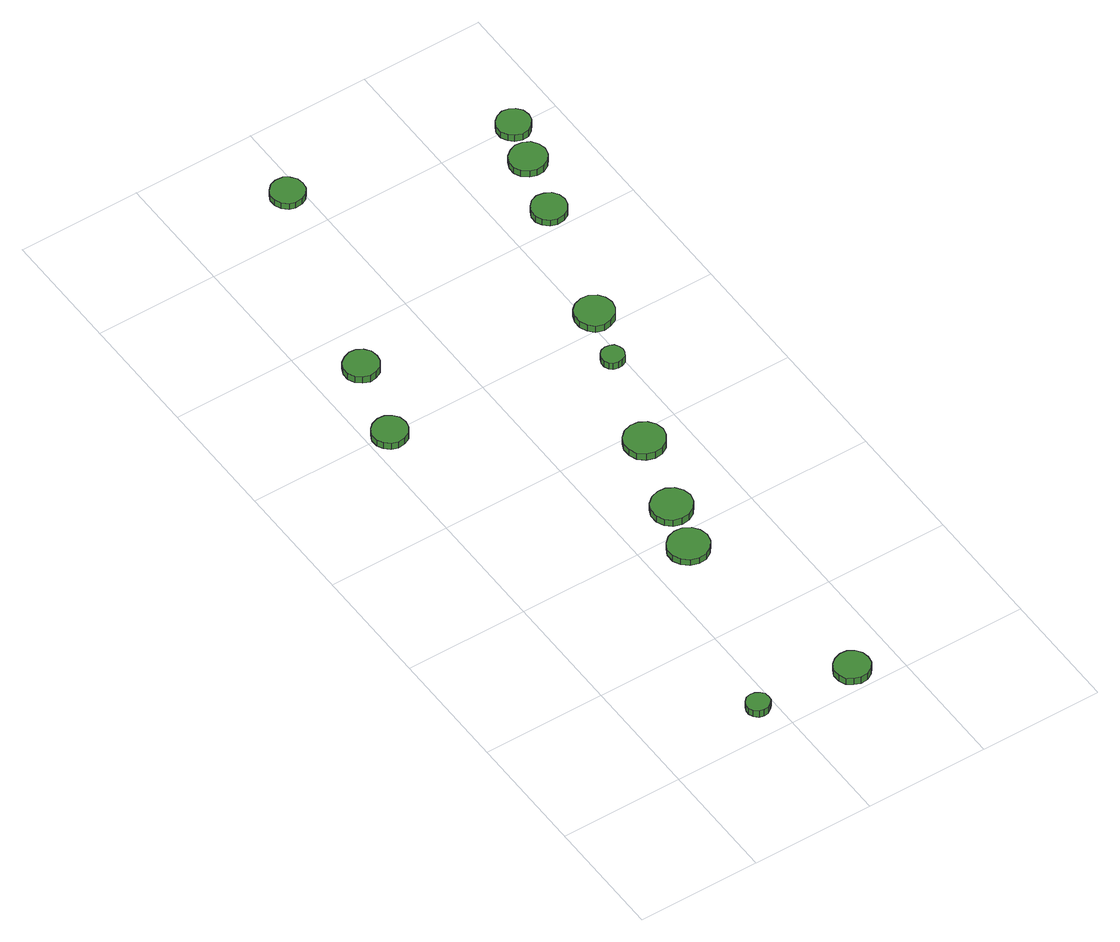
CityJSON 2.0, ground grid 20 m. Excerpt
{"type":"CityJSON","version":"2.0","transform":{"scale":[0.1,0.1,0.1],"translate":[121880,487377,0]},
"CityObjects":{
"tree1":{"type":"SolitaryVegetationObject","attributes":{"function":"something"},"geometry":[{"type":"MultiSurface","lod":"1","boundaries":[[[0,1,2,3,4,5,6,7,8,9,10,11,12,13,14]],[[15,16,17,18,19,20,21,22,23,24,25,26,27,28,29]],[[0,29,28,1]],[[1,28,27,2]],[[2,27,26,3]],[[3,26,25,4]],[[4,25,24,5]],[[5,24,23,6]],[[6,23,22,7]],[[7,22,21,8]],[[8,21,20,9]],[[9,20,19,10]],[[10,19,18,11]],[[11,18,17,12]],[[12,17,16,13]],[[13,16,15,14]],[[14,15,29,0]]]}]},
"tree2":{"type":"SolitaryVegetationObject","attributes":{"function":"something"},"geometry":[{"type":"MultiSurface","lod":"1","boundaries":[[[30,31,32,33,34,35,36,37,38,39,40,41,42,43,44]],[[45,46,47,48,49,50,51,52,53,54,55,56,57,58,59]],[[30,59,58,31]],[[31,58,57,32]],[[32,57,56,33]],[[33,56,55,34]],[[34,55,54,35]],[[35,54,53,36]],[[36,53,52,37]],[[37,52,51,38]],[[38,51,50,39]],[[39,50,49,40]],[[40,49,48,41]],[[41,48,47,42]],[[42,47,46,43]],[[43,46,45,44]],[[44,45,59,30]]]}]},
"tree3":{"type":"SolitaryVegetationObject","attributes":{"function":"something"},"geometry":[{"type":"MultiSurface","lod":"1","boundaries":[[[60,61,62,63,64,65,66,67,68,69,70,71,72,73,74]],[[75,76,77,78,79,80,81,82,83,84,85,86,87,88,89]],[[60,89,88,61]],[[61,88,87,62]],[[62,87,86,63]],[[63,86,85,64]],[[64,85,84,65]],[[65,84,83,66]],[[66,83,82,67]],[[67,82,81,68]],[[68,81,80,69]],[[69,80,79,70]],[[70,79,78,71]],[[71,78,77,72]],[[72,77,76,73]],[[73,76,75,74]],[[74,75,89,60]]]}]},
"tree4":{"type":"SolitaryVegetationObject","attributes":{"function":"something"},"geometry":[{"type":"MultiSurface","lod":"1","boundaries":[[[90,91,92,93,94,95,96,97,98,99,100,101,102,103,104]],[[105,106,107,108,109,110,111,112,113,114,115,116,117,118,119]],[[90,119,118,91]],[[91,118,117,92]],[[92,117,116,93]],[[93,116,115,94]],[[94,115,114,95]],[[95,114,113,96]],[[96,113,112,97]],[[97,112,111,98]],[[98,111,110,99]],[[99,110,109,100]],[[100,109,108,101]],[[101,108,107,102]],[[102,107,106,103]],[[103,106,105,104]],[[104,105,119,90]]]}]},
"tree5":{"type":"SolitaryVegetationObject","attributes":{"function":"something"},"geometry":[{"type":"MultiSurface","lod":"1","boundaries":[[[120,121,122,123,124,125,126,127,128,129,130,131,132,133,134]],[[135,136,137,138,139,140,141,142,143,144,145,146,147,148,149]],[[120,149,148,121]],[[121,148,147,122]],[[122,147,146,123]],[[123,146,145,124]],[[124,145,144,125]],[[125,144,143,126]],[[126,143,142,127]],[[127,142,141,128]],[[128,141,140,129]],[[129,140,139,130]],[[130,139,138,131]],[[131,138,137,132]],[[132,137,136,133]],[[133,136,135,134]],[[134,135,149,120]]]}]},
"tree6":{"type":"SolitaryVegetationObject","attributes":{"function":"something"},"geometry":[{"type":"MultiSurface","lod":"1","boundaries":[[[150,151,152,153,154,155,156,157,158,159,160,161,162,163,164]],[[165,166,167,168,169,170,171,172,173,174,175,176,177,178,179]],[[150,179,178,151]],[[151,178,177,152]],[[152,177,176,153]],[[153,176,175,154]],[[154,175,174,155]],[[155,174,173,156]],[[156,173,172,157]],[[157,172,171,158]],[[158,171,170,159]],[[159,170,169,160]],[[160,169,168,161]],[[161,168,167,162]],[[162,167,166,163]],[[163,166,165,164]],[[164,165,179,150]]]}]},
"tree7":{"type":"SolitaryVegetationObject","attributes":{"function":"something"},"geometry":[{"type":"MultiSurface","lod":"1","boundaries":[[[180,181,182,183,184,185,186,187,188,189,190,191,192,193,194]],[[195,196,197,198,199,200,201,202,203,204,205,206,207,208,209]],[[180,209,208,181]],[[181,208,207,182]],[[182,207,206,183]],[[183,206,205,184]],[[184,205,204,185]],[[185,204,203,186]],[[186,203,202,187]],[[187,202,201,188]],[[188,201,200,189]],[[189,200,199,190]],[[190,199,198,191]],[[191,198,197,192]],[[192,197,196,193]],[[193,196,195,194]],[[194,195,209,180]]]}]},
"tree8":{"type":"SolitaryVegetationObject","attributes":{"function":"something"},"geometry":[{"type":"MultiSurface","lod":"1","boundaries":[[[210,211,212,213,214,215,216,217,218,219,220,221,222,223,224]],[[225,226,227,228,229,230,231,232,233,234,235,236,237,238,239]],[[210,239,238,211]],[[211,238,237,212]],[[212,237,236,213]],[[213,236,235,214]],[[214,235,234,215]],[[215,234,233,216]],[[216,233,232,217]],[[217,232,231,218]],[[218,231,230,219]],[[219,230,229,220]],[[220,229,228,221]],[[221,228,227,222]],[[222,227,226,223]],[[223,226,225,224]],[[224,225,239,210]]]}]},
"tree9":{"type":"SolitaryVegetationObject","attributes":{"function":"something"},"geometry":[{"type":"MultiSurface","lod":"1","boundaries":[[[240,241,242,243,244,245,246,247,248,249,250,251,252,253,254]],[[255,256,257,258,259,260,261,262,263,264,265,266,267,268,269]],[[240,269,268,241]],[[241,268,267,242]],[[242,267,266,243]],[[243,266,265,244]],[[244,265,264,245]],[[245,264,263,246]],[[246,263,262,247]],[[247,262,261,248]],[[248,261,260,249]],[[249,260,259,250]],[[250,259,258,251]],[[251,258,257,252]],[[252,257,256,253]],[[253,256,255,254]],[[254,255,269,240]]]}]},
"tree10":{"type":"SolitaryVegetationObject","attributes":{"function":"something"},"geometry":[{"type":"MultiSurface","lod":"1","boundaries":[[[270,271,272,273,274,275,276,277,278,279,280,281,282,283,284]],[[285,286,287,288,289,290,291,292,293,294,295,296,297,298,299]],[[270,299,298,271]],[[271,298,297,272]],[[272,297,296,273]],[[273,296,295,274]],[[274,295,294,275]],[[275,294,293,276]],[[276,293,292,277]],[[277,292,291,278]],[[278,291,290,279]],[[279,290,289,280]],[[280,289,288,281]],[[281,288,287,282]],[[282,287,286,283]],[[283,286,285,284]],[[284,285,299,270]]]}]},
"tree11":{"type":"SolitaryVegetationObject","attributes":{"function":"something"},"geometry":[{"type":"MultiSurface","lod":"1","boundaries":[[[300,301,302,303,304,305,306,307,308,309,310,311,312,313,314]],[[315,316,317,318,319,320,321,322,323,324,325,326,327,328,329]],[[300,329,328,301]],[[301,328,327,302]],[[302,327,326,303]],[[303,326,325,304]],[[304,325,324,305]],[[305,324,323,306]],[[306,323,322,307]],[[307,322,321,308]],[[308,321,320,309]],[[309,320,319,310]],[[310,319,318,311]],[[311,318,317,312]],[[312,317,316,313]],[[313,316,315,314]],[[314,315,329,300]]]}]},
"tree12":{"type":"SolitaryVegetationObject","attributes":{"function":"something"},"geometry":[{"type":"MultiSurface","lod":"1","boundaries":[[[330,331,332,333,334,335,336,337,338,339,340,341,342,343,344]],[[345,346,347,348,349,350,351,352,353,354,355,356,357,358,359]],[[330,359,358,331]],[[331,358,357,332]],[[332,357,356,333]],[[333,356,355,334]],[[334,355,354,335]],[[335,354,353,336]],[[336,353,352,337]],[[337,352,351,338]],[[338,351,350,339]],[[339,350,349,340]],[[340,349,348,341]],[[341,348,347,342]],[[342,347,346,343]],[[343,346,345,344]],[[344,345,359,330]]]}]},
"tree13":{"type":"SolitaryVegetationObject","attributes":{"function":"something"},"geometry":[{"type":"MultiSurface","lod":"1","boundaries":[[[360,361,362,363,364,365,366,367,368,369,370,371,372,373,374]],[[375,376,377,378,379,380,381,382,383,384,385,386,387,388,389]],[[360,389,388,361]],[[361,388,387,362]],[[362,387,386,363]],[[363,386,385,364]],[[364,385,384,365]],[[365,384,383,366]],[[366,383,382,367]],[[367,382,381,368]],[[368,381,380,369]],[[369,380,379,370]],[[370,379,378,371]],[[371,378,377,372]],[[372,377,376,373]],[[373,376,375,374]],[[374,375,389,360]]]}]}
},
"vertices":[
[191,47,22],[190,55,22],[185,61,22],[178,65,22],[171,66,22],[163,64,22],[157,58,22],[154,51,22],[154,44,22],[157,37,22],[163,31,22],[171,29,22],[178,30,22],[185,34,22],[190,40,22],[190,40,9],[185,34,9],[178,30,9],[171,29,9],[163,31,9],[157,37,9],[154,44,9],[154,51,9],[157,58,9],[163,64,9],[171,66,9],[178,65,9],[185,61,9],[190,55,9],[191,47,9],
[63,797,16],[61,809,16],[54,818,16],[44,824,16],[32,825,16],[21,821,16],[13,814,16],[8,803,16],[8,791,16],[13,781,16],[21,773,16],[32,769,16],[44,771,16],[54,776,16],[61,786,16],[61,786,3],[54,776,3],[44,771,3],[32,769,3],[21,773,3],[13,781,3],[8,791,3],[8,803,3],[13,814,3],[21,821,3],[32,825,3],[44,824,3],[54,818,3],[61,809,3],[63,797,3],
[355,32,21],[353,43,21],[346,53,21],[336,59,21],[324,60,21],[313,56,21],[304,49,21],[299,38,21],[299,26,21],[304,15,21],[313,8,21],[324,4,21],[336,5,21],[346,11,21],[353,20,21],[353,20,8],[346,11,8],[336,5,8],[324,4,8],[313,8,8],[304,15,8],[299,26,8],[299,38,8],[304,49,8],[313,56,8],[324,60,8],[336,59,8],[346,53,8],[353,43,8],[355,32,8],
[101,927,18],[99,939,18],[92,948,18],[82,954,18],[71,955,18],[60,951,18],[51,944,18],[46,933,18],[46,921,18],[51,911,18],[60,903,18],[71,899,18],[82,901,18],[92,906,18],[99,916,18],[99,916,5],[92,906,5],[82,901,5],[71,899,5],[60,903,5],[51,911,5],[46,921,5],[46,933,5],[51,944,5],[60,951,5],[71,955,5],[82,954,5],[92,948,5],[99,939,5],[101,927,5],
[298,364,20],[295,377,20],[287,388,20],[275,395,20],[262,396,20],[249,392,20],[239,383,20],[233,371,20],[233,357,20],[239,345,20],[249,336,20],[262,332,20],[275,333,20],[287,340,20],[295,351,20],[295,351,8],[287,340,8],[275,333,8],[262,332,8],[249,336,8],[239,345,8],[233,357,8],[233,371,8],[239,383,8],[249,392,8],[262,396,8],[275,395,8],[287,388,8],[295,377,8],[298,364,8],
[323,444,18],[320,457,18],[312,468,18],[300,475,18],[287,476,18],[274,472,18],[264,463,18],[258,451,18],[258,437,18],[264,425,18],[274,416,18],[287,412,18],[300,413,18],[312,420,18],[320,431,18],[320,431,5],[312,420,5],[300,413,5],[287,412,5],[274,416,5],[264,425,5],[258,437,5],[258,451,5],[264,463,5],[274,472,5],[287,476,5],[300,475,5],[312,468,5],[320,457,5],[323,444,5],
[364,575,17],[361,588,17],[353,599,17],[341,606,17],[328,607,17],[315,603,17],[305,594,17],[300,582,17],[300,568,17],[305,556,17],[315,547,17],[328,543,17],[341,544,17],[353,551,17],[361,562,17],[361,562,4],[353,551,4],[341,544,4],[328,543,4],[315,547,4],[305,556,4],[300,568,4],[300,582,4],[305,594,4],[315,603,4],[328,607,4],[341,606,4],[353,599,4],[361,588,4],[364,575,4],
[204,1270,17],[202,1281,17],[195,1290,17],[186,1296,17],[174,1297,17],[164,1294,17],[156,1286,17],[151,1276,17],[151,1265,17],[156,1255,17],[164,1247,17],[174,1244,17],[186,1245,17],[195,1250,17],[202,1259,17],[202,1259,5],[195,1250,5],[186,1245,5],[174,1244,5],[164,1247,5],[156,1255,5],[151,1265,5],[151,1276,5],[156,1286,5],[164,1294,5],[174,1297,5],[186,1296,5],[195,1290,5],[202,1281,5],[204,1270,5],
[404,737,18],[402,744,18],[398,751,18],[391,754,18],[384,755,18],[376,753,18],[371,748,18],[368,741,18],[368,733,18],[371,726,18],[376,721,18],[384,719,18],[391,720,18],[398,723,18],[402,730,18],[402,730,5],[398,723,5],[391,720,5],[384,719,5],[376,721,5],[371,726,5],[368,733,5],[368,741,5],[371,748,5],[376,753,5],[384,755,5],[391,754,5],[398,751,5],[402,744,5],[404,737,5],
[441,820,22],[438,833,22],[431,843,22],[419,850,22],[407,851,22],[394,847,22],[385,839,22],[380,827,22],[380,814,22],[385,802,22],[394,793,22],[407,789,22],[419,791,22],[431,797,22],[438,808,22],[438,808,9],[431,797,9],[419,791,9],[407,789,9],[394,793,9],[385,802,9],[380,814,9],[380,827,9],[385,839,9],[394,847,9],[407,851,9],[419,850,9],[431,843,9],[438,833,9],[441,820,9],
[499,1028,21],[497,1039,21],[490,1049,21],[480,1054,21],[468,1056,21],[457,1052,21],[449,1044,21],[444,1034,21],[444,1022,21],[449,1012,21],[457,1004,21],[468,1000,21],[480,1002,21],[490,1007,21],[497,1017,21],[497,1017,9],[490,1007,9],[480,1002,9],[468,1000,9],[457,1004,9],[449,1012,9],[444,1022,9],[444,1034,9],[449,1044,9],[457,1052,9],[468,1056,9],[480,1054,9],[490,1049,9],[497,1039,9],[499,1028,9],
[533,1129,18],[530,1141,18],[523,1151,18],[512,1157,18],[500,1158,18],[489,1154,18],[479,1146,18],[474,1135,18],[474,1123,18],[479,1112,18],[489,1104,18],[500,1100,18],[512,1101,18],[523,1107,18],[530,1117,18],[530,1117,5],[523,1107,5],[512,1101,5],[500,1100,5],[489,1104,5],[479,1112,5],[474,1123,5],[474,1135,5],[479,1146,5],[489,1154,5],[500,1158,5],[512,1157,5],[523,1151,5],[530,1141,5],[533,1129,5],
[552,1199,16],[550,1210,16],[543,1219,16],[534,1224,16],[523,1226,16],[512,1222,16],[504,1215,16],[499,1205,16],[499,1193,16],[504,1183,16],[512,1176,16],[523,1172,16],[534,1173,16],[543,1179,16],[550,1188,16],[550,1188,3],[543,1179,3],[534,1173,3],[523,1172,3],[512,1176,3],[504,1183,3],[499,1193,3],[499,1205,3],[504,1215,3],[512,1222,3],[523,1226,3],[534,1224,3],[543,1219,3],[550,1210,3],[552,1199,3]
]}
